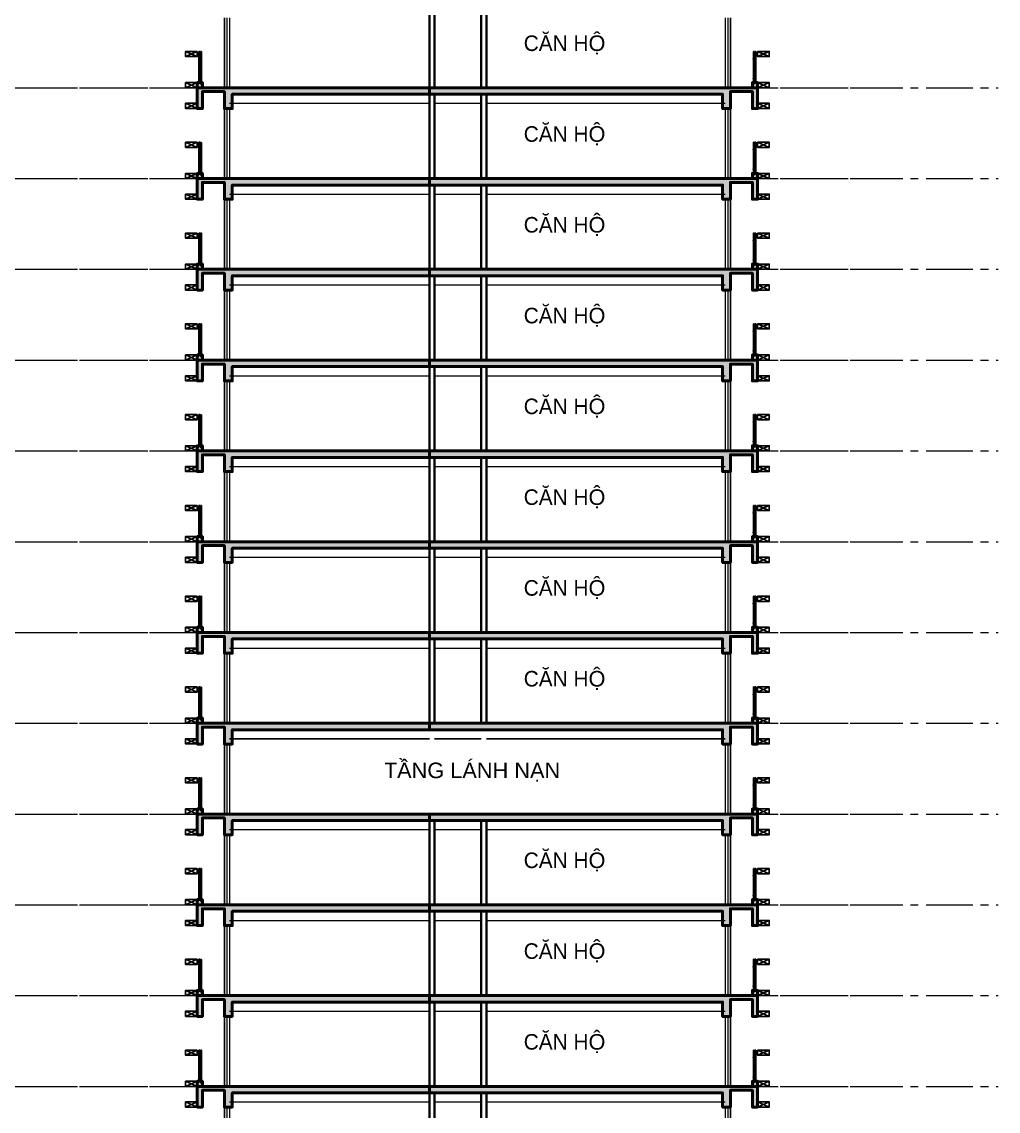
# Model space of a CAD drawing. Header units: millimetres. Extents: x 573003 to 1294762, y -9906 to 413061.
# Drawn here: x 1257131 to 1294762, y 74019 to 116019 of the extents above; entities that cross this region are included whole.
import ezdxf

# ---------------------------------------------------------------- set-up
doc = ezdxf.new("R2010")
doc.units = ezdxf.units.MM
doc.header["$MEASUREMENT"] = 0
doc.linetypes.add('HIDDEN', pattern=[0.375, 0.25, -0.125])
doc.linetypes.add('IMPORT-CE', pattern=[135, 90, -15, 15, -15])
for name, color, linetype in [('A-ANNO-DIMS', 50, 'Continuous'), ('A-ANNO-ROOM', 50, 'Continuous'), ('A-ELEV-13FINE', 8, 'Continuous'), ('A-ELEV-15FINE', 1, 'Continuous'), ('A-ELEV-18LIGHT', 135, 'Continuous'), ('A-ELEV-40HEAVY', 90, 'Continuous'), ('A-ELEV-PATT 3', 251, 'Continuous'), ('A-GRID-01$0$A-ANNO-DIMS', 50, 'Continuous'), ('A-GRID-SYM', 50, 'Continuous'), ('A-WALL-PATT', 251, 'Continuous')]:
    doc.layers.add(name, color=color, linetype=linetype)
for name, color, linetype, lineweight in [('KT-Net cat', 1, 'Continuous', 40), ('KT-Net cot', 2, 'Continuous', 50), ('KT-Net manh', 251, 'Continuous', 13), ('KT-Net thay', 7, 'Continuous', 25), ('KT-Net truc', 18, 'Continuous', 15)]:
    doc.layers.add(name, color=color, linetype=linetype, lineweight=lineweight)
doc.styles.add('HBA-Text', font='GOTHIC.TTF')

# ---------------------------------------------------------------- blocks, each defined once
blk = doc.blocks.new('1')
at = {"layer": 'A-GRID-01$0$A-ANNO-DIMS'}
for p, q in [((-85207, -52456), (-84757, -52256)), ((-85207, -52256), (-84757, -52456))]:
    blk.add_line(p, q, dxfattribs=at)
at = {"layer": 'A-GRID-01$0$A-ANNO-DIMS', "elevation": 0}
blk.add_lwpolyline([(-84757, -52256), (-85207, -52256), (-85207, -52456), (-84757, -52456)], close=True, dxfattribs=at)
blk = doc.blocks.new('Floor - ST -S7')
at = {"layer": 'A-WALL-PATT', "extrusion": (1.18372e-05, -1.16503e-05, 1)}
h = blk.add_hatch(color=256, dxfattribs=at)
h.dxf.hatch_style = 1
h.paths.add_polyline_path([(-849, 0), (7900, 0), (7900, -250), (300, -250), (300, -800), (0, -800), (0, -150), (-849, -150), (-849, -800), (-1049, -800), (-1049, 200), (-849, 200)])
at = {"layer": 'A-WALL-PATT', "extrusion": (-1.18372e-05, -1.16503e-05, 1)}
h = blk.add_hatch(color=256, dxfattribs=at)
h.dxf.hatch_style = 1
h.paths.add_polyline_path([(20350, 0), (7900, -1), (7900, -251), (19201, -250), (19201, -800), (19501, -800), (19501, -150), (20350, -150), (20350, -800), (20550, -800), (20550, 200), (20350, 200)])
at = {"layer": 'A-ANNO-DIMS', "extrusion": (1.18372e-05, -1.11509e-05, 1)}
for points, elevation in [([(-981, 200), (-981, 1400)], 47), ([(-981, 200), (-981, 1400)], 30), ([(-931, 200), (-931, 1400)], 47), ([(-931, 200), (-931, 1400)], 30)]:
    blk.add_lwpolyline(points, dxfattribs=dict(at, elevation=elevation))
at = {"layer": 'A-ANNO-DIMS', "extrusion": (-1.18372e-05, -1.11509e-05, 1)}
for points, elevation in [([(20432, 200), (20432, 1400)], 46), ([(20432, 200), (20432, 1400)], 28), ([(20482, 200), (20482, 1400)], 46), ([(20482, 200), (20482, 1400)], 28)]:
    blk.add_lwpolyline(points, dxfattribs=dict(at, elevation=elevation))
at = {"layer": 'A-ANNO-DIMS', "extrusion": (1.18372e-05, -1.11509e-05, 1)}
for elevation in [17, -1]:
    blk.add_lwpolyline([(-863, 200), (-1049, 200), (-1049, 188), (-863, 188)], close=True, dxfattribs=dict(at, elevation=elevation))
at = {"layer": 'A-ANNO-DIMS', "extrusion": (-1.18372e-05, -1.11509e-05, 1)}
for elevation in [16, -2]:
    blk.add_lwpolyline([(20364, 200), (20550, 200), (20550, 188), (20364, 188)], close=True, dxfattribs=dict(at, elevation=elevation))
at = {"layer": 'A-ELEV-15FINE', "linetype": 'Continuous', "extrusion": (1.18372e-05, -1.11509e-05, 1)}
for points, elevation in [([(-931, 1120), (-906, 1120)], 47), ([(-931, 1120), (-906, 1120)], 30), ([(-931, 1110), (-906, 1110)], 47), ([(-931, 1110), (-906, 1110)], 30), ([(-931, 365), (-906, 365)], 47), ([(-931, 365), (-906, 365)], 30), ([(-931, 355), (-906, 355)], 47), ([(-931, 355), (-906, 355)], 30)]:
    blk.add_lwpolyline(points, dxfattribs=dict(at, elevation=elevation))
for points, elevation in [([(-883, 1102), (-886, 1102), (-886, 1127), (-883, 1127)], 17), ([(-883, 1102), (-886, 1102), (-886, 1127), (-883, 1127)], -1), ([(-883, 372), (-886, 372), (-886, 347), (-883, 347)], 17), ([(-883, 372), (-886, 372), (-886, 347), (-883, 347)], -1)]:
    blk.add_lwpolyline(points, close=True, dxfattribs=dict(at, elevation=elevation))
at = {"layer": 'A-ELEV-15FINE', "linetype": 'Continuous', "extrusion": (-1.18372e-05, -1.11509e-05, 1)}
for points, elevation in [([(20384, 1102), (20387, 1102), (20387, 1127), (20384, 1127)], 16), ([(20384, 1102), (20387, 1102), (20387, 1127), (20384, 1127)], -2), ([(20384, 372), (20387, 372), (20387, 347), (20384, 347)], 16), ([(20384, 372), (20387, 372), (20387, 347), (20384, 347)], -2)]:
    blk.add_lwpolyline(points, close=True, dxfattribs=dict(at, elevation=elevation))
for points, elevation in [([(20432, 1120), (20407, 1120)], 46), ([(20432, 1120), (20407, 1120)], 28), ([(20432, 1110), (20407, 1110)], 46), ([(20432, 1110), (20407, 1110)], 28), ([(20432, 365), (20407, 365)], 46), ([(20432, 365), (20407, 365)], 28), ([(20432, 355), (20407, 355)], 46), ([(20432, 355), (20407, 355)], 28)]:
    blk.add_lwpolyline(points, dxfattribs=dict(at, elevation=elevation))
at = {"layer": 'A-ELEV-15FINE', "extrusion": (1.18372e-05, -1.11509e-05, 1)}
for points, elevation in [([(-1021, 205), (-999, 205), (-999, 200), (-1021, 200)], 17), ([(-1021, 205), (-999, 205), (-999, 200), (-1021, 200)], -1), ([(-891, 205), (-913, 205), (-913, 200), (-891, 200)], 17), ([(-891, 205), (-913, 205), (-913, 200), (-891, 200)], -1)]:
    blk.add_lwpolyline(points, close=True, dxfattribs=dict(at, elevation=elevation))
for points, elevation in [([(-1014, 205), (-1014, 208), (-1005, 208), (-1005, 205)], 47), ([(-1014, 205), (-1014, 208), (-1005, 208), (-1005, 205)], 30), ([(-898, 205), (-898, 208), (-906, 208), (-906, 205)], 47), ([(-898, 205), (-898, 208), (-906, 208), (-906, 205)], 30)]:
    blk.add_lwpolyline(points, dxfattribs=dict(at, elevation=elevation))
at = {"layer": 'A-ELEV-15FINE', "linetype": 'HIDDEN', "extrusion": (1.18372e-05, -1.11509e-05, 1)}
for points, elevation in [([(-1005, 200), (-1005, 123), (-1014, 123), (-1014, 200)], 47), ([(-1005, 200), (-1005, 123), (-1014, 123), (-1014, 200)], 30), ([(-906, 200), (-906, 123), (-898, 123), (-898, 200)], 47), ([(-906, 200), (-906, 123), (-898, 123), (-898, 200)], 30)]:
    blk.add_lwpolyline(points, dxfattribs=dict(at, elevation=elevation))
at = {"layer": 'A-ELEV-15FINE', "extrusion": (-1.18372e-05, -1.11509e-05, 1)}
for points, elevation in [([(20392, 205), (20414, 205), (20414, 200), (20392, 200)], 16), ([(20392, 205), (20414, 205), (20414, 200), (20392, 200)], -2), ([(20522, 205), (20500, 205), (20500, 200), (20522, 200)], 16), ([(20522, 205), (20500, 205), (20500, 200), (20522, 200)], -2)]:
    blk.add_lwpolyline(points, close=True, dxfattribs=dict(at, elevation=elevation))
for points, elevation in [([(20399, 205), (20399, 208), (20407, 208), (20407, 205)], 46), ([(20399, 205), (20399, 208), (20407, 208), (20407, 205)], 28), ([(20515, 205), (20515, 208), (20507, 208), (20507, 205)], 46), ([(20515, 205), (20515, 208), (20507, 208), (20507, 205)], 28)]:
    blk.add_lwpolyline(points, dxfattribs=dict(at, elevation=elevation))
at = {"layer": 'A-ELEV-15FINE', "linetype": 'HIDDEN', "extrusion": (-1.18372e-05, -1.11509e-05, 1)}
for points, elevation in [([(20407, 200), (20407, 123), (20399, 123), (20399, 200)], 46), ([(20407, 200), (20407, 123), (20399, 123), (20399, 200)], 28), ([(20507, 200), (20507, 123), (20515, 123), (20515, 200)], 46), ([(20507, 200), (20507, 123), (20515, 123), (20515, 200)], 28)]:
    blk.add_lwpolyline(points, dxfattribs=dict(at, elevation=elevation))
at = {"layer": 'A-ELEV-18LIGHT', "extrusion": (1.18372e-05, -1.11509e-05, 1)}
for elevation in [47, 30]:
    blk.add_lwpolyline([(-886, 265), (-891, 260), (-901, 260), (-906, 265), (-906, 1395), (-901, 1400), (-891, 1400), (-886, 1395), (-886, 265)], dxfattribs=dict(at, elevation=elevation))
at = {"layer": 'A-ELEV-18LIGHT', "extrusion": (-1.18372e-05, -1.11509e-05, 1)}
for elevation in [46, 28]:
    blk.add_lwpolyline([(20387, 265), (20392, 260), (20402, 260), (20407, 265), (20407, 1395), (20402, 1400), (20392, 1400), (20387, 1395), (20387, 265)], dxfattribs=dict(at, elevation=elevation))
at = {"layer": 'A-ELEV-40HEAVY', "extrusion": (1.18372e-05, -1.11509e-05, 1)}
for p, q in [((-849, 200, 47), (-1049, 200, 47)), ((-849, 200, 30), (-1049, 200, 30))]:
    blk.add_line(p, q, dxfattribs=at)
at = {"layer": 'A-ELEV-40HEAVY', "extrusion": (-1.18372e-05, -1.11509e-05, 1)}
for p, q in [((20350, 200, 46), (20550, 200, 46)), ((20350, 200, 29), (20550, 200, 29))]:
    blk.add_line(p, q, dxfattribs=at)
at = {"layer": 'A-ELEV-PATT 3', "linetype": 'Continuous', "extrusion": (1.18372e-05, -1.11509e-05, 1)}
for p, q in [((-902, 261, 47), (-902, 1399, 47)), ((-902, 261, 30), (-902, 1399, 30)), ((-896, 260, 47), (-896, 1400, 47)), ((-896, 260, 30), (-896, 1400, 30)), ((-889, 261, 47), (-889, 1399, 47)), ((-889, 261, 30), (-889, 1399, 30))]:
    blk.add_line(p, q, dxfattribs=at)
at = {"layer": 'A-ELEV-PATT 3', "linetype": 'Continuous', "extrusion": (-1.18372e-05, -1.11509e-05, 1)}
for p, q in [((20391, 261, 46), (20391, 1399, 46)), ((20391, 261, 29), (20391, 1399, 29)), ((20397, 260, 46), (20397, 1400, 46)), ((20397, 260, 29), (20397, 1400, 29)), ((20403, 261, 46), (20403, 1399, 46)), ((20403, 261, 29), (20403, 1399, 29))]:
    blk.add_line(p, q, dxfattribs=at)
at = {"layer": 'A-GRID-01$0$A-ANNO-DIMS', "extrusion": (1.18372e-05, -1.11509e-05, 1)}
for p, q in [((-931, 1400, 47), (-981, 1400, 47)), ((-931, 1400, 30), (-981, 1400, 30))]:
    blk.add_line(p, q, dxfattribs=at)
at = {"layer": 'A-GRID-01$0$A-ANNO-DIMS', "extrusion": (-1.18372e-05, -1.11509e-05, 1)}
for p, q in [((20432, 1400, 46), (20482, 1400, 46)), ((20432, 1400, 29), (20482, 1400, 29))]:
    blk.add_line(p, q, dxfattribs=at)
at = {"layer": 'A-GRID-01$0$A-ANNO-DIMS', "extrusion": (1.18372e-05, -1.11509e-05, 1)}
for elevation in [17, -1]:
    blk.add_lwpolyline([(-1049, 1265), (-1049, 1285), (-981, 1285), (-981, 1265)], close=True, dxfattribs=dict(at, elevation=elevation))
at = {"layer": 'A-GRID-01$0$A-ANNO-DIMS', "extrusion": (-1.18372e-05, -1.11509e-05, 1)}
for elevation in [16, -2]:
    blk.add_lwpolyline([(20550, 1265), (20550, 1285), (20482, 1285), (20482, 1265)], close=True, dxfattribs=dict(at, elevation=elevation))
at = {"layer": 'KT-Net cat', "elevation": -1}
for points in [[(7900, 0), (7900, 3250), (8101, 3250), (8101, 0)], [(9899, 0), (9899, 3250), (10100, 3250), (10100, 0)]]:
    blk.add_lwpolyline(points, close=True, dxfattribs=at)
at = {"layer": 'KT-Net cot', "extrusion": (1.21744e-05, -1.16503e-05, 1), "elevation": 18}
blk.add_lwpolyline([(-1049, 0), (7900, 0), (7900, -250), (300, -250), (300, -800), (0, -800), (0, -150), (-849, -150), (-849, -800), (-1049, -800), (-1049, 200), (-849, 200), (-849, 0)], dxfattribs=at)
at = {"layer": 'KT-Net cot', "extrusion": (-1.21744e-05, -1.16503e-05, 1), "elevation": -1}
blk.add_lwpolyline([(20550, 0), (7900, 0), (7900, -250), (19201, -250), (19201, -800), (19501, -800), (19501, -150), (20350, -150), (20350, -800), (20550, -800), (20550, 200), (20350, 200), (20350, 0)], dxfattribs=at)
at = {"layer": 'KT-Net manh', "extrusion": (-6.22992e-08, -1.16503e-05, 1)}
for p, q in [((100, 2700, 7), (100, 0, 0)), ((200, 2700, 7), (200, 0, 0))]:
    blk.add_line(p, q, dxfattribs=at)
at = {"layer": 'KT-Net manh'}
for p, q in [((200, 2900, -1), (7900, 2900, -1)), ((8101, 2900, -1), (9899, 2900, -1)), ((10100, 2900, -1), (19301, 2900, -1))]:
    blk.add_line(p, q, dxfattribs=at)
at = {"layer": 'KT-Net manh', "extrusion": (6.22992e-08, -1.16503e-05, 1)}
for p, q in [((19301, 2700, 6), (19301, 0, -1)), ((19401, 2700, 6), (19401, 0, -1))]:
    blk.add_line(p, q, dxfattribs=at)
at = {"layer": 'KT-Net thay', "extrusion": (-6.22992e-08, -1.16503e-05, 1)}
blk.add_line((0, 2700, 7), (0, 0), dxfattribs=at)
at = {"layer": 'KT-Net thay', "extrusion": (6.22992e-08, -1.16503e-05, 1)}
blk.add_line((19501, 2700, 6), (19501, 0, -1), dxfattribs=at)
at = {"layer": 'A-GRID-01$0$A-ANNO-DIMS', "extrusion": (1.18372e-05, -1.11509e-05, 1), "rotation": 0.0003322581573757316}
for p in [(83708, 53657, 18), (83708, 53657, 0), (83708, 52457, 18), (83708, 52457, 0), (83708, 51657, 18), (83708, 51657, 0)]:
    blk.add_blockref('1', p, dxfattribs=at)
at = {"layer": 'A-GRID-01$0$A-ANNO-DIMS', "extrusion": (1.18372e-05, 1.11509e-05, -1), "zscale": -1, "rotation": 0.000332258153339607}
for p in [(64207, 53657, -16), (64207, 53657, 1), (64207, 52457, -16), (64207, 52457, 1), (64207, 51657, -16), (64207, 51657, 1)]:
    blk.add_blockref('1', p, dxfattribs=at)
blk = doc.blocks.new('A$C52FE36A4')
at = {"layer": 'A-ANNO-ROOM', "ltscale": 800, "extrusion": (2.65424e-07, 1.15182e-05, 1), "insert": (1743, 960, 4), "char_height": 600, "width": 6000, "attachment_point": 2, "text_direction": (1, 0, 0), "style": 'HBA-Text'}
blk.add_mtext('CĂN H{\\fArial|b0|i0|c0|p34;Ộ}', dxfattribs=at)

msp = doc.modelspace()

# ---------------------------------------------------------------- hatches: boundary and pattern name
at = {"layer": 'A-WALL-PATT', "extrusion": (-9.23904e-07, 1.56258e-05, 1)}
h = msp.add_hatch(color=256, dxfattribs=at)
h.dxf.hatch_style = 1
h.paths.add_polyline_path([(1264091.2, 85475.6), (1272839.7, 85475.6), (1272839.7, 85225.6), (1265239.7, 85225.6), (1265239.7, 84675.6), (1264939.7, 84675.6), (1264939.7, 85325.6), (1264091.2, 85325.6), (1264091.2, 84675.6), (1263891.2, 84675.6), (1263891.2, 85675.6), (1264091.2, 85675.6)])
at = {"layer": 'A-WALL-PATT', "extrusion": (-2.45984e-05, 1.56258e-05, 1)}
h = msp.add_hatch(color=256, dxfattribs=at)
h.dxf.hatch_style = 1
h.paths.add_polyline_path([(1285289.5, 85475.6), (1272839.7, 85474.6), (1272839.7, 85224.6), (1284141, 85225.6), (1284141, 84675.6), (1284441, 84675.6), (1284441, 85325.6), (1285289.5, 85325.6), (1285289.5, 84675.6), (1285489.5, 84675.6), (1285489.5, 85675.6), (1285289.5, 85675.6)])

# ---------------------------------------------------------------- linework, layer by layer
at = {"layer": 'A-ANNO-DIMS', "extrusion": (-9.23907e-07, 1.61252e-05, 1)}
for points, elevation in [([(1263958.9, 85675.6), (1263958.9, 86875.6)], 47.4), ([(1263958.9, 85675.6), (1263958.9, 86875.6)], 29.8), ([(1264008.9, 85675.6), (1264008.9, 86875.6)], 47.4), ([(1264008.9, 85675.6), (1264008.9, 86875.6)], 29.8)]:
    msp.add_lwpolyline(points, dxfattribs=dict(at, elevation=elevation))
at = {"layer": 'A-ANNO-DIMS', "extrusion": (-2.45984e-05, 1.61252e-05, 1)}
for points, elevation in [([(1285371.8, 85675.6), (1285371.8, 86875.6)], 16.3), ([(1285371.8, 85675.6), (1285371.8, 86875.6)], -1.3), ([(1285421.8, 85675.6), (1285421.8, 86875.6)], 16.3), ([(1285421.8, 85675.6), (1285421.8, 86875.6)], -1.3)]:
    msp.add_lwpolyline(points, dxfattribs=dict(at, elevation=elevation))
at = {"layer": 'A-ANNO-DIMS', "extrusion": (-9.23907e-07, 1.61252e-05, 1)}
for elevation in [17.1, -0.4]:
    msp.add_lwpolyline([(1264076.7, 85675.6), (1263891.2, 85675.6), (1263891.2, 85663.6), (1264076.7, 85663.6)], close=True, dxfattribs=dict(at, elevation=elevation))
at = {"layer": 'A-ANNO-DIMS', "extrusion": (-2.45984e-05, 1.61252e-05, 1)}
for elevation in [-14, -31.5]:
    msp.add_lwpolyline([(1285304, 85675.6), (1285489.5, 85675.6), (1285489.5, 85663.6), (1285304, 85663.6)], close=True, dxfattribs=dict(at, elevation=elevation))
at = {"layer": 'A-ELEV-13FINE', "extrusion": (-1.27611e-05, 2.72761e-05, 1)}
for p, q in [((1265139.7, 88375.6, -1.1), (1272839.7, 88375.6, -1)), ((1273040.2, 88375.6, -1), (1274839.2, 88375.6, -1)), ((1275039.7, 88375.6, -1), (1284241, 88375.6, -0.8))]:
    msp.add_line(p, q, dxfattribs=at)
at = {"layer": 'A-ELEV-15FINE', "linetype": 'Continuous', "extrusion": (-9.23907e-07, 1.61252e-05, 1)}
for points, elevation in [([(1264008.9, 86595.6), (1264033.9, 86595.6)], 47.4), ([(1264008.9, 86595.6), (1264033.9, 86595.6)], 29.8), ([(1264008.9, 86585.6), (1264033.9, 86585.6)], 47.4), ([(1264008.9, 86585.6), (1264033.9, 86585.6)], 29.8), ([(1264008.9, 85840.6), (1264033.9, 85840.6)], 47.4), ([(1264008.9, 85840.6), (1264033.9, 85840.6)], 29.8), ([(1264008.9, 85830.6), (1264033.9, 85830.6)], 47.4), ([(1264008.9, 85830.6), (1264033.9, 85830.6)], 29.8)]:
    msp.add_lwpolyline(points, dxfattribs=dict(at, elevation=elevation))
for points, elevation in [([(1264056.7, 86578.1), (1264053.9, 86578.1), (1264053.9, 86603.1), (1264056.7, 86603.1)], 17.1), ([(1264056.7, 86578.1), (1264053.9, 86578.1), (1264053.9, 86603.1), (1264056.7, 86603.1)], -0.4), ([(1264056.7, 85848.1), (1264053.9, 85848.1), (1264053.9, 85823.1), (1264056.7, 85823.1)], 17.1), ([(1264056.7, 85848.1), (1264053.9, 85848.1), (1264053.9, 85823.1), (1264056.7, 85823.1)], -0.4)]:
    msp.add_lwpolyline(points, close=True, dxfattribs=dict(at, elevation=elevation))
at = {"layer": 'A-ELEV-15FINE', "linetype": 'Continuous', "extrusion": (-2.45984e-05, 1.61252e-05, 1)}
for points, elevation in [([(1285324, 86578.1), (1285326.8, 86578.1), (1285326.8, 86603.1), (1285324, 86603.1)], -14), ([(1285324, 86578.1), (1285326.8, 86578.1), (1285326.8, 86603.1), (1285324, 86603.1)], -31.5), ([(1285324, 85848.1), (1285326.8, 85848.1), (1285326.8, 85823.1), (1285324, 85823.1)], -14), ([(1285324, 85848.1), (1285326.8, 85848.1), (1285326.8, 85823.1), (1285324, 85823.1)], -31.5)]:
    msp.add_lwpolyline(points, close=True, dxfattribs=dict(at, elevation=elevation))
for points, elevation in [([(1285371.8, 86595.6), (1285346.8, 86595.6)], 16.3), ([(1285371.8, 86595.6), (1285346.8, 86595.6)], -1.3), ([(1285371.8, 86585.6), (1285346.8, 86585.6)], 16.3), ([(1285371.8, 86585.6), (1285346.8, 86585.6)], -1.3), ([(1285371.8, 85840.6), (1285346.8, 85840.6)], 16.3), ([(1285371.8, 85840.6), (1285346.8, 85840.6)], -1.3), ([(1285371.8, 85830.6), (1285346.8, 85830.6)], 16.3), ([(1285371.8, 85830.6), (1285346.8, 85830.6)], -1.3)]:
    msp.add_lwpolyline(points, dxfattribs=dict(at, elevation=elevation))
at = {"layer": 'A-ELEV-15FINE', "extrusion": (-9.23907e-07, 1.61252e-05, 1)}
for points, elevation in [([(1263919.2, 85680.9), (1263940.9, 85680.9), (1263940.9, 85675.6), (1263919.2, 85675.6)], 17.1), ([(1263919.2, 85680.9), (1263940.9, 85680.9), (1263940.9, 85675.6), (1263919.2, 85675.6)], -0.4), ([(1264048.7, 85680.9), (1264027, 85680.9), (1264027, 85675.6), (1264048.7, 85675.6)], 17.1), ([(1264048.7, 85680.9), (1264027, 85680.9), (1264027, 85675.6), (1264048.7, 85675.6)], -0.4)]:
    msp.add_lwpolyline(points, close=True, dxfattribs=dict(at, elevation=elevation))
for points, elevation in [([(1263925.9, 85680.9), (1263925.9, 85683.9), (1263934.2, 85683.9), (1263934.2, 85680.9)], 47.4), ([(1263925.9, 85680.9), (1263925.9, 85683.9), (1263934.2, 85683.9), (1263934.2, 85680.9)], 29.8), ([(1264042, 85680.9), (1264042, 85683.9), (1264033.7, 85683.9), (1264033.7, 85680.9)], 47.4), ([(1264042, 85680.9), (1264042, 85683.9), (1264033.7, 85683.9), (1264033.7, 85680.9)], 29.8)]:
    msp.add_lwpolyline(points, dxfattribs=dict(at, elevation=elevation))
at = {"layer": 'A-ELEV-15FINE', "extrusion": (-2.45984e-05, 1.61252e-05, 1)}
for points, elevation in [([(1285332, 85680.9), (1285353.8, 85680.9), (1285353.8, 85675.6), (1285332, 85675.6)], -14), ([(1285332, 85680.9), (1285353.8, 85680.9), (1285353.8, 85675.6), (1285332, 85675.6)], -31.5), ([(1285461.5, 85680.9), (1285439.8, 85680.9), (1285439.8, 85675.6), (1285461.5, 85675.6)], -14), ([(1285461.5, 85680.9), (1285439.8, 85680.9), (1285439.8, 85675.6), (1285461.5, 85675.6)], -31.5)]:
    msp.add_lwpolyline(points, close=True, dxfattribs=dict(at, elevation=elevation))
for points, elevation in [([(1285338.7, 85680.9), (1285338.7, 85683.9), (1285347, 85683.9), (1285347, 85680.9)], 16.3), ([(1285338.7, 85680.9), (1285338.7, 85683.9), (1285347, 85683.9), (1285347, 85680.9)], -1.3), ([(1285454.8, 85680.9), (1285454.8, 85683.9), (1285446.5, 85683.9), (1285446.5, 85680.9)], 16.3), ([(1285454.8, 85680.9), (1285454.8, 85683.9), (1285446.5, 85683.9), (1285446.5, 85680.9)], -1.3)]:
    msp.add_lwpolyline(points, dxfattribs=dict(at, elevation=elevation))
at = {"layer": 'A-ELEV-15FINE', "linetype": 'HIDDEN', "extrusion": (-9.23907e-07, 1.61252e-05, 1)}
for points, elevation in [([(1263934.2, 85675.6), (1263934.2, 85599), (1263925.9, 85599), (1263925.9, 85675.6)], 47.4), ([(1263934.2, 85675.6), (1263934.2, 85599), (1263925.9, 85599), (1263925.9, 85675.6)], 29.8), ([(1264033.7, 85675.6), (1264033.7, 85599), (1264042, 85599), (1264042, 85675.6)], 47.4), ([(1264033.7, 85675.6), (1264033.7, 85599), (1264042, 85599), (1264042, 85675.6)], 29.8)]:
    msp.add_lwpolyline(points, dxfattribs=dict(at, elevation=elevation))
at = {"layer": 'A-ELEV-15FINE', "linetype": 'HIDDEN', "extrusion": (-2.45984e-05, 1.61252e-05, 1)}
for points, elevation in [([(1285347, 85675.6), (1285347, 85599), (1285338.7, 85599), (1285338.7, 85675.6)], 16.3), ([(1285347, 85675.6), (1285347, 85599), (1285338.7, 85599), (1285338.7, 85675.6)], -1.3), ([(1285446.5, 85675.6), (1285446.5, 85599), (1285454.8, 85599), (1285454.8, 85675.6)], 16.3), ([(1285446.5, 85675.6), (1285446.5, 85599), (1285454.8, 85599), (1285454.8, 85675.6)], -1.3)]:
    msp.add_lwpolyline(points, dxfattribs=dict(at, elevation=elevation))
at = {"layer": 'A-ELEV-18LIGHT', "extrusion": (-9.23907e-07, 1.61252e-05, 1)}
for elevation in [47.4, 29.8]:
    msp.add_lwpolyline([(1264053.9, 85740.6), (1264048.9, 85735.6), (1264038.9, 85735.6), (1264033.9, 85740.6), (1264033.9, 86870.6), (1264038.9, 86875.6), (1264048.9, 86875.6), (1264053.9, 86870.6), (1264053.9, 85740.6)], dxfattribs=dict(at, elevation=elevation))
at = {"layer": 'A-ELEV-18LIGHT', "extrusion": (-2.45984e-05, 1.61252e-05, 1)}
for elevation in [16.3, -1.3]:
    msp.add_lwpolyline([(1285326.8, 85740.6), (1285331.8, 85735.6), (1285341.8, 85735.6), (1285346.8, 85740.6), (1285346.8, 86870.6), (1285341.8, 86875.6), (1285331.8, 86875.6), (1285326.8, 86870.6), (1285326.8, 85740.6)], dxfattribs=dict(at, elevation=elevation))
at = {"layer": 'A-ELEV-40HEAVY', "extrusion": (-9.23907e-07, 1.61252e-05, 1)}
for p, q in [((1264091.2, 85675.6, 47.2), (1263891.2, 85675.6, 47.2)), ((1264091.2, 85675.6, 29.6), (1263891.2, 85675.6, 29.6))]:
    msp.add_line(p, q, dxfattribs=at)
at = {"layer": 'A-ELEV-40HEAVY', "extrusion": (-2.45984e-05, 1.61252e-05, 1)}
for p, q in [((1285289.5, 85675.6, 46.5), (1285489.5, 85675.6, 46.5)), ((1285289.5, 85675.6, 29), (1285489.5, 85675.6, 29))]:
    msp.add_line(p, q, dxfattribs=at)
at = {"layer": 'A-ELEV-PATT 3', "linetype": 'Continuous', "extrusion": (-9.23907e-07, 1.61252e-05, 1)}
for p, q in [((1264037.6, 85737, 47.2), (1264037.6, 86874.3, 47.2)), ((1264037.6, 85737, 29.6), (1264037.6, 86874.3, 29.6)), ((1264043.9, 85735.6, 47.2), (1264043.9, 86875.6, 47.2)), ((1264043.9, 85735.6, 29.6), (1264043.9, 86875.6, 29.6)), ((1264050.3, 85737, 47.2), (1264050.3, 86874.3, 47.2)), ((1264050.3, 85737, 29.6), (1264050.3, 86874.3, 29.6))]:
    msp.add_line(p, q, dxfattribs=at)
at = {"layer": 'A-ELEV-PATT 3', "linetype": 'Continuous', "extrusion": (-2.45984e-05, 1.61252e-05, 1)}
for p, q in [((1285330.4, 85737, 46.5), (1285330.4, 86874.3, 46.5)), ((1285330.4, 85737, 29), (1285330.4, 86874.3, 29)), ((1285336.8, 85735.6, 46.5), (1285336.8, 86875.6, 46.5)), ((1285336.8, 85735.6, 29), (1285336.8, 86875.6, 29)), ((1285343.1, 85737, 46.5), (1285343.1, 86874.3, 46.5)), ((1285343.1, 85737, 29), (1285343.1, 86874.3, 29))]:
    msp.add_line(p, q, dxfattribs=at)
at = {"layer": 'A-GRID-01$0$A-ANNO-DIMS', "extrusion": (-9.23907e-07, 1.61252e-05, 1)}
for p, q in [((1264008.9, 86875.6, 47.2), (1263958.9, 86875.6, 47.2)), ((1264008.9, 86875.6, 29.6), (1263958.9, 86875.6, 29.6))]:
    msp.add_line(p, q, dxfattribs=at)
at = {"layer": 'A-GRID-01$0$A-ANNO-DIMS', "extrusion": (-2.45984e-05, 1.61252e-05, 1)}
for p, q in [((1285371.8, 86875.6, 46.5), (1285421.8, 86875.6, 46.5)), ((1285371.8, 86875.6, 29), (1285421.8, 86875.6, 29))]:
    msp.add_line(p, q, dxfattribs=at)
at = {"layer": 'A-GRID-01$0$A-ANNO-DIMS', "extrusion": (-9.23907e-07, 1.61252e-05, 1)}
for elevation in [17.1, -0.4]:
    msp.add_lwpolyline([(1263891.2, 86740.6), (1263891.2, 86760.6), (1263958.9, 86760.6), (1263958.9, 86740.6)], close=True, dxfattribs=dict(at, elevation=elevation))
at = {"layer": 'A-GRID-01$0$A-ANNO-DIMS', "extrusion": (-2.45984e-05, 1.61252e-05, 1)}
for elevation in [-14, -31.5]:
    msp.add_lwpolyline([(1285489.5, 86740.6), (1285489.5, 86760.6), (1285421.8, 86760.6), (1285421.8, 86740.6)], close=True, dxfattribs=dict(at, elevation=elevation))
at = {"layer": 'KT-Net cot', "extrusion": (-5.86772e-07, 1.56258e-05, 1), "elevation": 18.1}
msp.add_lwpolyline([(1263891.2, 85475.6), (1272839.7, 85475.6), (1272839.7, 85225.6), (1265239.7, 85225.6), (1265239.7, 84675.6), (1264939.7, 84675.6), (1264939.7, 85325.6), (1264091.2, 85325.6), (1264091.2, 84675.6), (1263891.2, 84675.6), (1263891.2, 85675.6), (1264091.2, 85675.6), (1264091.2, 85475.6)], dxfattribs=at)
at = {"layer": 'KT-Net cot', "extrusion": (-2.49355e-05, 1.56258e-05, 1), "elevation": -31.4}
msp.add_lwpolyline([(1285489.5, 85475.6), (1272839.7, 85475.6), (1272839.7, 85225.6), (1284141, 85225.6), (1284141, 84675.6), (1284441, 84675.6), (1284441, 85325.6), (1285289.5, 85325.6), (1285289.5, 84675.6), (1285489.5, 84675.6), (1285489.5, 85675.6), (1285289.5, 85675.6), (1285289.5, 85475.6)], dxfattribs=at)
at = {"layer": 'KT-Net manh', "extrusion": (-1.28234e-05, 1.56258e-05, 1)}
for p, q in [((1265039.7, 88175.6, 7.2), (1265039.7, 85475.6, 0)), ((1265139.7, 88175.6, 7.2), (1265139.7, 85475.6, 0))]:
    msp.add_line(p, q, dxfattribs=at)
at = {"layer": 'KT-Net manh', "extrusion": (-1.26988e-05, 1.56258e-05, 1)}
for p, q in [((1284241, 88175.6, 6.5), (1284241, 85475.6, -0.7)), ((1284341, 88175.6, 6.5), (1284341, 85475.6, -0.7))]:
    msp.add_line(p, q, dxfattribs=at)
at = {"layer": 'KT-Net thay', "extrusion": (-1.28234e-05, 1.56258e-05, 1)}
msp.add_line((1264939.7, 88175.6, 7.2), (1264939.7, 85475.6, 0), dxfattribs=at)
at = {"layer": 'KT-Net thay', "extrusion": (-1.26988e-05, 1.56258e-05, 1)}
msp.add_line((1284441, 88175.6, 6.5), (1284441, 85475.6, -0.7), dxfattribs=at)
at = {"layer": 'KT-Net truc', "linetype": 'IMPORT-CE', "ltscale": 20}
for p, q in [((1146558, 113475.6, 0), (1289684.4, 113475.6, 0)), ((1235283.8, 113475.6, 0), (1294762.2, 113475.6, 0)), ((1146558, 109975.6, 0), (1289684.4, 109975.6, 0)), ((1235283.8, 109975.6, 0), (1294762.2, 109975.6, 0)), ((1146558, 106475.6, 0), (1289684.4, 106475.6, 0)), ((1235283.8, 106475.6, 0), (1294762.2, 106475.6, 0)), ((1146558, 102975.6, 0), (1289684.4, 102975.6, 0)), ((1235283.8, 102975.6, 0), (1294762.2, 102975.6, 0)), ((1146558, 99475.6, 0), (1289684.4, 99475.6, 0)), ((1235283.8, 99475.6, 0), (1294762.2, 99475.6, 0)), ((1146558, 95975.6, 0), (1289684.4, 95975.6, 0)), ((1235283.8, 95975.6, 0), (1294762.2, 95975.6, 0)), ((1146558, 92475.6, 0), (1289684.4, 92475.6, 0)), ((1235283.8, 92475.6, 0), (1294762.2, 92475.6, 0)), ((1146558, 88975.6, 0), (1289684.4, 88975.6, 0)), ((1235283.8, 88975.6, 0), (1294762.2, 88975.6, 0)), ((1146558, 85475.6, 0), (1289684.4, 85475.6, 0)), ((1235283.8, 85475.6, 0), (1294762.2, 85475.6, 0)), ((1146558, 81975.6, 0), (1289684.4, 81975.6, 0)), ((1235283.8, 81975.6, 0), (1294762.2, 81975.6, 0)), ((1146558, 78475.6, 0), (1289684.4, 78475.6, 0)), ((1235283.8, 78475.6, 0), (1294762.2, 78475.6, 0)), ((1146558, 74975.6, 0), (1289684.4, 74975.6, 0)), ((1235283.8, 74975.6, 0), (1294762.2, 74975.6, 0))]:
    msp.add_line(p, q, dxfattribs=at)

# ---------------------------------------------------------------- block references
at = {"layer": 'A-ANNO-ROOM'}
for p in [(1276307, 114533.1, -0.6), (1276307, 111033.1, -0.6), (1276307, 107533.1, -0.5), (1276307, 104033.1, -0.5), (1276307, 100533.1, -0.5), (1276307, 97033.1, -0.4), (1276307, 93533.1, -0.4), (1276307, 90033.1, -0.4), (1276307, 83033.1, -0.4), (1276307, 79533.1, -0.4), (1276307, 76033.1, -0.4)]:
    msp.add_blockref('A$C52FE36A4', p, dxfattribs=at)
at = {"layer": 'A-GRID-01$0$A-ANNO-DIMS', "extrusion": (-9.23907e-07, 1.61252e-05, 1), "rotation": 0.000332259599806598}
for p in [(1348647.7, 139132.2, 17.8), (1348647.7, 139132.2, 0.2), (1348647.7, 137932.2, 17.8), (1348647.7, 137932.2, 0.2), (1348647.7, 137132.2, 17.8), (1348647.7, 137132.2, 0.2)]:
    msp.add_blockref('1', p, dxfattribs=at)
at = {"layer": 'A-GRID-01$0$A-ANNO-DIMS', "extrusion": (2.45984e-05, -1.61252e-05, -1), "zscale": -1, "rotation": 0.0003322197122993851}
for p in [(-1200733, 139132.2, 13.3), (-1200733, 139132.2, 30.9), (-1200733, 137932.2, 13.3), (-1200733, 137932.2, 30.9), (-1200733, 137132.2, 13.3), (-1200733, 137132.2, 30.9)]:
    msp.add_blockref('1', p, dxfattribs=at)
at = {"layer": 'A-GRID-SYM', "extrusion": (-1.27611e-05, 2.72761e-05, 1)}
for p in [(1264939.7, 113475.6, -13.1), (1264939.7, 109975.6, -13.2), (1264939.7, 106475.6, -13.2), (1264939.7, 102975.6, -13.3), (1264939.7, 99475.6, -13.4), (1264939.7, 95975.6, -13.5), (1264939.7, 92475.6, -13.6), (1264939.7, 88975.6, -13.7), (1264939.7, 81975.6, -13.9), (1264939.7, 78475.6, -14), (1264939.7, 74975.6, -14.1), (1264939.7, 71475.6, -14.2)]:
    msp.add_blockref('Floor - ST -S7', p, dxfattribs=at)

# ---------------------------------------------------------------- texts
at = {"layer": 'A-ANNO-ROOM', "ltscale": 800, "extrusion": (-2.70177e-05, 1.89523e-05, 1), "insert": (1274494.1, 87459.4, 181.9), "char_height": 600, "width": 7903.235, "attachment_point": 2, "text_direction": (1, 0, 2.7e-05), "style": 'HBA-Text'}
msp.add_mtext('T{\\fArial|b0|i0|c0|p34;ẦNG LÁNH NẠN}', dxfattribs=at)

doc.saveas('drawing.dxf')
